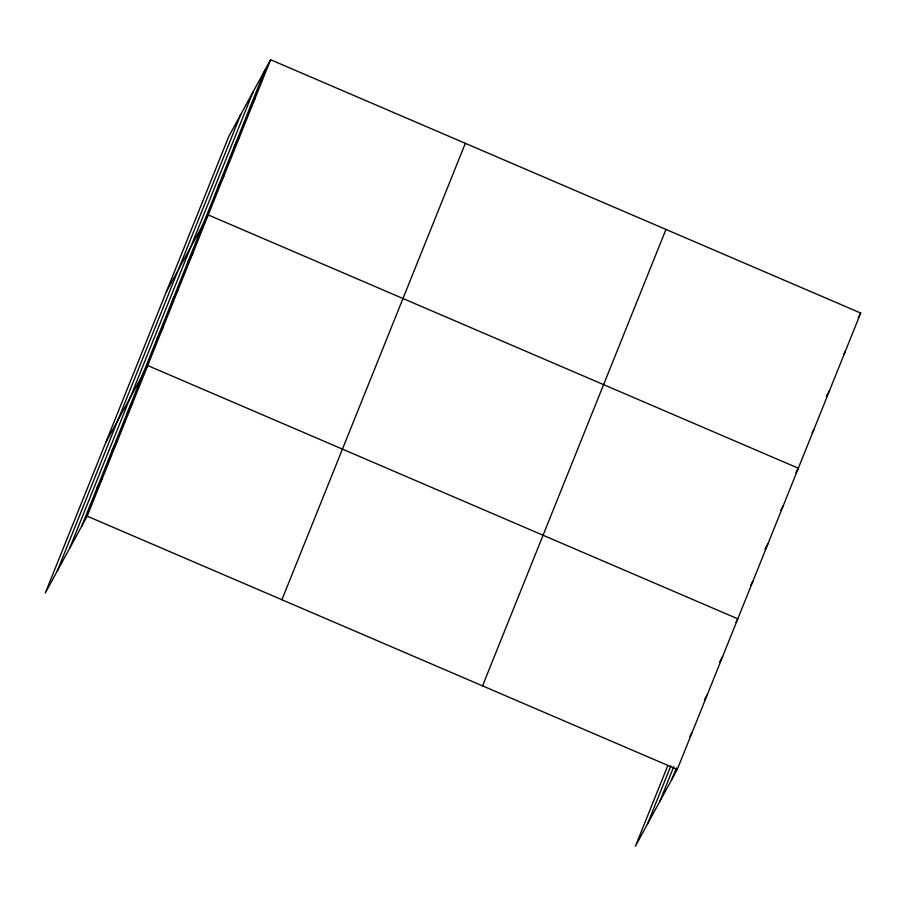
<?xml version="1.0" encoding="UTF-8"?>
<svg xmlns="http://www.w3.org/2000/svg" width="906" height="906" viewBox="0 0 906 906"><rect width="100%" height="100%" fill="white"/><g stroke="black" fill="none" stroke-linecap="round" stroke-linejoin="round"><path stroke-width="1.36" d="M57.282 570.984L240.724 114.564M69.637 548.334L253.068 91.925M81.619 526.352L265.062 69.943M270.611 59.739L228.742 136.546L45.3 592.966L87.18 516.16L270.611 59.739L860.7 313.034L677.258 769.454L635.389 846.261L667.745 765.751M281.902 599.749L465.344 143.329M482.536 685.865L665.967 229.445M647.371 824.279L670.848 765.842M659.715 801.629L673.804 766.567M671.708 779.647L676.397 767.96M249.467 108.731L255.028 98.539M233.873 147.531L239.433 137.338M218.278 186.319L223.839 176.126M166.364 291.732L208.244 214.926L798.333 468.221L795.864 472.751M187.553 262.774L193.114 252.581M172.423 300.43L177.984 290.237M157.282 338.085L162.842 327.893M105.832 442.343L147.712 365.537L737.801 618.832L735.944 622.229M127.021 413.385L132.582 403.193M111.891 451.041L117.44 440.848M96.749 488.696L102.31 478.504M858.231 317.564L860.7 313.034M843.871 354.099L845.105 351.834M826.431 396.284L829.511 390.622M812.07 432.819L813.928 429.421M780.723 510.395L783.192 505.865M764.97 549.183L768.062 543.521M750.462 585.706L752.931 581.176M719.579 662.15L722.66 656.488M704.438 699.806L707.529 694.143M689.919 736.329L692.399 731.799M87.18 516.16L677.258 769.454"/></g></svg>
